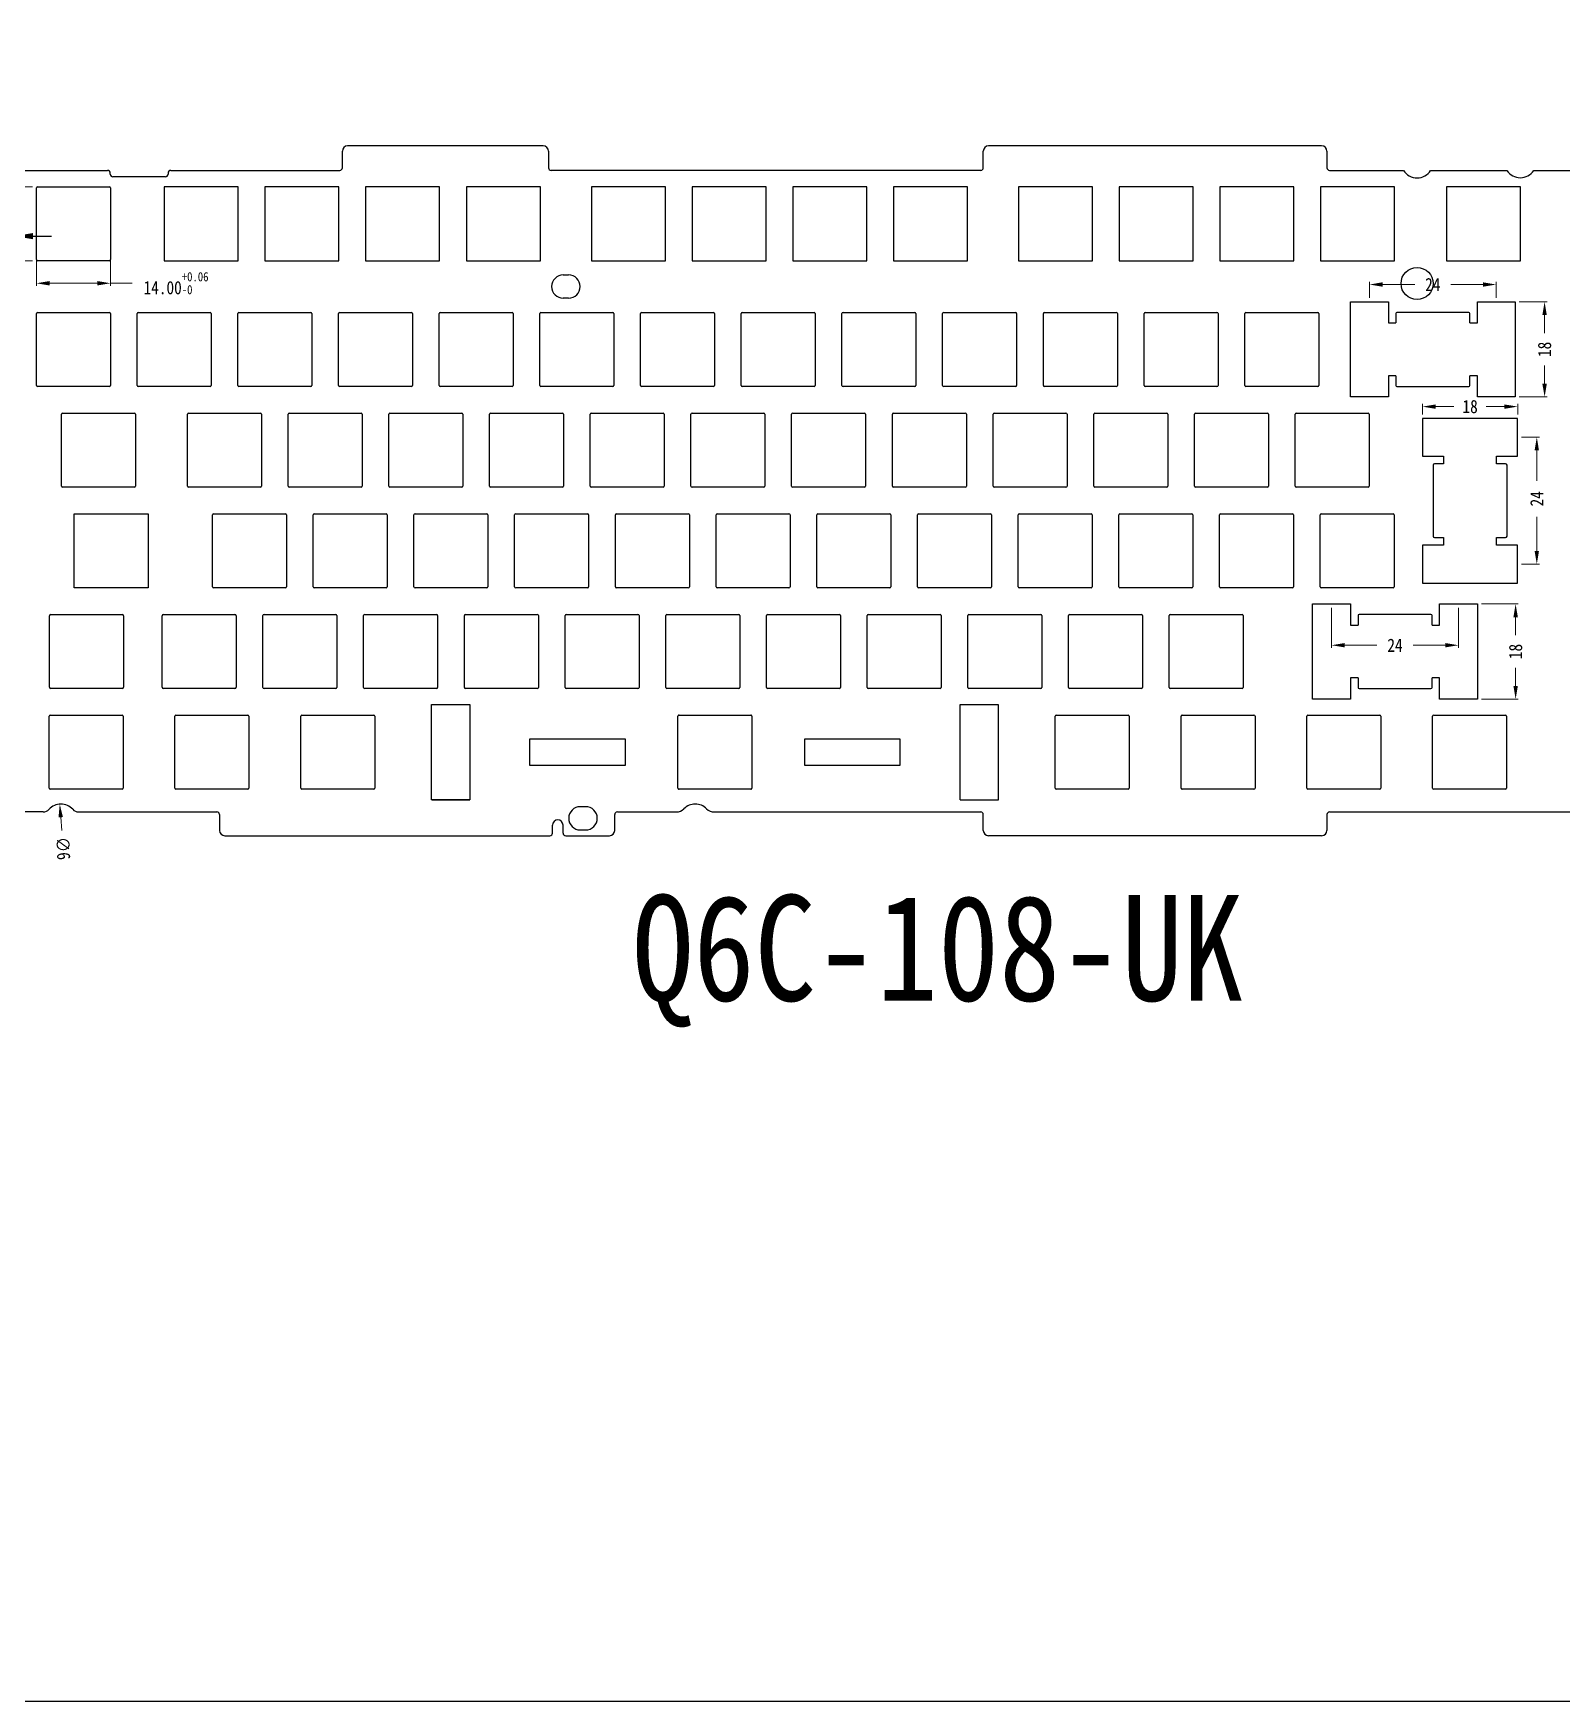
# Model space of a CAD drawing. Header units: millimetres. Extents: x 2158 to 4802, y -120 to 609.
# Drawn here: x 3697 to 3986.1, y -120.4 to 195.3 of the extents above; entities that cross this region are included whole.
import ezdxf

# ---------------------------------------------------------------- set-up
doc = ezdxf.new("R2010")
doc.units = ezdxf.units.MM
doc.header["$LTSCALE"] = 30.734
doc.header["$PDMODE"] = 3
doc.header["$PDSIZE"] = 8
doc.layers.get('0').update_dxf_attribs({"linetype": 'CONTINUOUS'})
doc.layers.get('Defpoints').update_dxf_attribs({"linetype": 'CONTINUOUS'})
doc.styles.get("Standard").update_dxf_attribs({"font": 'txt', "width": 0.85})
doc.dimstyles.get("Standard").update_dxf_attribs({"dimtxt": 3.5, "dimasz": 3.5, "dimexe": 0.18, "dimexo": 0.0625, "dimgap": 0.09, "dimtad": 1, "dimdsep": 46, "dimtxsty": 'STANDARD', "dimcen": 0.09, "dimadec": 0, "dimazin": 0, "dimtol": 1, "dimtp": 0.01, "dimtm": 0.01, "dimtfac": 1, "dimtofl": 0, "dimtmove": 0, "dimatfit": 3, "dimfxl": 1, "dimtolj": 1, "dimarcsym": 0})
doc.dimstyles.new('YanXiu', dxfattribs={"dimscale": 2.5, "dimtxt": 3, "dimasz": 2, "dimexe": 0.66, "dimexo": 0.66, "dimgap": 0.66, "dimtad": 0, "dimdsep": 46, "dimtxsty": 'STANDARD', "dimcen": 0, "dimclrd": 3, "dimclre": 6, "dimclrt": 3, "dimazin": 2, "dimtm": 1e-09, "dimtfac": 1, "dimtofl": 0, "dimtmove": 0, "dimatfit": 3, "dimfxl": 1, "dimlwd": 5, "dimlwe": 5, "dimarcsym": 0})

# ---------------------------------------------------------------- blocks, each defined once
blk = doc.blocks.new('*D412')
at = {"color": 3, "lineweight": 5}
for p, q in [((3949.73, 145.26), (3949.73, 148.28)), ((3952.23, 147.78), (3958.31, 147.78)), ((3971.23, 147.78), (3965.15, 147.78)), ((3973.73, 145.26), (3973.73, 148.28))]:
    blk.add_line(p, q, dxfattribs=at)
at = {"color": 3}
for points in [[(3952.23, 148.2), (3952.23, 147.37), (3949.73, 147.78)], [(3971.23, 148.2), (3971.23, 147.37), (3973.73, 147.78)]]:
    blk.add_solid(points, dxfattribs=at)
at = {"layer": 'Defpoints', "color": 0}
for p in [(3973.73, 147.78), (3949.73, 144.51), (3973.73, 144.51)]:
    blk.add_point(p, dxfattribs=at)
at = {"color": 3, "insert": (3961.73, 147.78), "char_height": 2.5, "attachment_point": 5}
blk.add_mtext('24', dxfattribs=at)
blk = doc.blocks.new('*D413')
at = {"color": 3, "lineweight": 5}
for p, q in [((3978.05, 144.51), (3983.38, 144.51)), ((3982.88, 142.01), (3982.88, 138.57)), ((3982.88, 129.01), (3982.88, 132.44)), ((3978.05, 126.51), (3983.38, 126.51))]:
    blk.add_line(p, q, dxfattribs=at)
at = {"color": 3}
for points in [[(3982.46, 142.01), (3983.3, 142.01), (3982.88, 144.51)], [(3982.46, 129.01), (3983.3, 129.01), (3982.88, 126.51)]]:
    blk.add_solid(points, dxfattribs=at)
at = {"layer": 'Defpoints', "color": 0}
for p in [(3977.3, 144.51), (3977.3, 126.51), (3982.88, 126.51)]:
    blk.add_point(p, dxfattribs=at)
at = {"color": 3, "insert": (3982.88, 135.51), "char_height": 2.5, "attachment_point": 5, "rotation": 90}
blk.add_mtext('18', dxfattribs=at)
blk = doc.blocks.new('*D414')
at = {"color": 3, "lineweight": 5}
for p, q in [((3942.58, 86.59), (3942.58, 79.03)), ((3966.58, 86.59), (3966.58, 79.03)), ((3945.08, 79.53), (3951.16, 79.53)), ((3964.08, 79.53), (3958, 79.53))]:
    blk.add_line(p, q, dxfattribs=at)
at = {"color": 3}
for points in [[(3945.08, 79.95), (3945.08, 79.12), (3942.58, 79.53)], [(3964.08, 79.95), (3964.08, 79.12), (3966.58, 79.53)]]:
    blk.add_solid(points, dxfattribs=at)
at = {"layer": 'Defpoints', "color": 0}
for p in [(3942.58, 87.34), (3966.58, 87.34), (3966.58, 79.53)]:
    blk.add_point(p, dxfattribs=at)
at = {"color": 3, "insert": (3954.58, 79.53), "char_height": 2.5, "attachment_point": 5}
blk.add_mtext('24', dxfattribs=at)
blk = doc.blocks.new('*D415')
at = {"color": 3, "lineweight": 5}
for p, q in [((3970.93, 87.34), (3977.9, 87.34)), ((3977.4, 84.84), (3977.4, 81.41)), ((3977.4, 71.84), (3977.4, 75.28)), ((3970.93, 69.34), (3977.9, 69.34))]:
    blk.add_line(p, q, dxfattribs=at)
at = {"color": 3}
for points in [[(3976.98, 84.84), (3977.82, 84.84), (3977.4, 87.34)], [(3976.98, 71.84), (3977.82, 71.84), (3977.4, 69.34)]]:
    blk.add_solid(points, dxfattribs=at)
at = {"layer": 'Defpoints', "color": 0}
for p in [(3970.18, 87.34), (3970.18, 69.34), (3977.4, 69.34)]:
    blk.add_point(p, dxfattribs=at)
at = {"color": 3, "insert": (3977.4, 78.34), "char_height": 2.5, "attachment_point": 5, "rotation": 90}
blk.add_mtext('18', dxfattribs=at)
blk = doc.blocks.new('*D354')
at = {"color": 3, "lineweight": 5}
for p, q in [((3697.56, 155.51), (3697.56, 147.52)), ((3711.56, 155.51), (3711.56, 147.52)), ((3700.06, 148.02), (3709.06, 148.02)), ((3711.56, 148.02), (3715.69, 148.02))]:
    blk.add_line(p, q, dxfattribs=at)
at = {"color": 3}
for points in [[(3700.06, 148.44), (3700.06, 147.6), (3697.56, 148.02)], [(3709.06, 148.44), (3709.06, 147.6), (3711.56, 148.02)]]:
    blk.add_solid(points, dxfattribs=at)
at = {"layer": 'Defpoints', "color": 0}
for p in [(3697.56, 156.26), (3711.56, 156.26), (3711.56, 148.02)]:
    blk.add_point(p, dxfattribs=at)
at = {"color": 3, "insert": (3723.97, 148.02), "char_height": 2.5, "attachment_point": 5}
blk.add_mtext('14.00{\\H0.7x;\\S+0.06^ -0;}', dxfattribs=at)
blk = doc.blocks.new('*D355')
at = {"color": 3, "lineweight": 5}
for p, q in [((3696.81, 166.29), (3677.59, 166.29)), ((3678.09, 163.79), (3678.09, 154.79)), ((3696.81, 152.29), (3677.59, 152.29)), ((3678.09, 152.29), (3678.09, 149.79))]:
    blk.add_line(p, q, dxfattribs=at)
at = {"color": 3}
for points in [[(3677.67, 163.79), (3678.5, 163.79), (3678.09, 166.29)], [(3677.67, 154.79), (3678.5, 154.79), (3678.09, 152.29)]]:
    blk.add_solid(points, dxfattribs=at)
at = {"layer": 'Defpoints', "color": 0}
for p in [(3697.56, 166.29), (3678.09, 152.29), (3697.56, 152.29)]:
    blk.add_point(p, dxfattribs=at)
at = {"color": 3, "insert": (3678.09, 141.52), "char_height": 2.5, "attachment_point": 5, "rotation": 90}
blk.add_mtext('14.00{\\H0.7x;\\S+0.06^ -0;}', dxfattribs=at)
blk = doc.blocks.new('*D418')
at = {"color": 3, "lineweight": 5}
blk.add_line((3702.34, 44.49), (3702.16, 46.98), dxfattribs=at)
at = {"color": 3}
blk.add_solid([(3702.57, 47.01), (3701.74, 46.95), (3701.97, 49.48)], dxfattribs=at)
at = {"layer": 'Defpoints', "color": 0}
for p in [(3701.97, 49.48), (3702.42, 43.49)]:
    blk.add_point(p, dxfattribs=at)
at = {"color": 3, "insert": (3702.6, 41.08), "char_height": 2.5, "attachment_point": 5, "rotation": 274.271}
blk.add_mtext('∅6', dxfattribs=at)
blk = doc.blocks.new('*D423')
at = {"color": 0, "lineweight": -2}
for p, q in [((3690.43, 144.5), (3690.43, 166.99)), ((3693.43, 146), (3693.43, 166.99)), ((3686.93, 156.94), (3683.43, 156.94)), ((3696.93, 156.94), (3700.43, 156.94))]:
    blk.add_line(p, q, dxfattribs=at)
at = {"color": 0}
for points in [[(3686.93, 157.52), (3686.93, 156.35), (3690.43, 156.94)], [(3696.93, 157.52), (3696.93, 156.35), (3693.43, 156.94)]]:
    blk.add_solid(points, dxfattribs=at)
at = {"layer": 'Defpoints', "color": 0}
for p in [(3690.43, 156.94), (3693.43, 142.51), (3690.43, 141.01)]:
    blk.add_point(p, dxfattribs=at)
at = {"color": 0, "insert": (3668.96, 156.94), "char_height": 3.5, "attachment_point": 5}
blk.add_mtext('\\A1;3.0000±0.0100', dxfattribs=at)
blk = doc.blocks.new('*D424')
at = {"color": 3, "lineweight": 5}
for p, q in [((3978.54, 118.88), (3981.91, 118.88)), ((3981.41, 116.38), (3981.41, 110.66)), ((3981.41, 97.38), (3981.41, 103.82)), ((3978.54, 94.88), (3981.91, 94.88))]:
    blk.add_line(p, q, dxfattribs=at)
at = {"color": 3}
for points in [[(3980.99, 116.38), (3981.82, 116.38), (3981.41, 118.88)], [(3980.99, 97.38), (3981.82, 97.38), (3981.41, 94.88)]]:
    blk.add_solid(points, dxfattribs=at)
at = {"layer": 'Defpoints', "color": 0}
for p in [(3977.79, 118.88), (3977.79, 94.88), (3981.41, 94.88)]:
    blk.add_point(p, dxfattribs=at)
at = {"color": 3, "insert": (3981.41, 107.24), "char_height": 2.5, "attachment_point": 5, "rotation": 90}
blk.add_mtext('24', dxfattribs=at)
blk = doc.blocks.new('*D425')
at = {"color": 3, "lineweight": 5}
for p, q in [((3959.79, 123.2), (3959.79, 125.18)), ((3962.29, 124.68), (3965.72, 124.68)), ((3975.29, 124.68), (3971.85, 124.68)), ((3977.79, 123.2), (3977.79, 125.18))]:
    blk.add_line(p, q, dxfattribs=at)
at = {"color": 3}
for points in [[(3962.29, 125.09), (3962.29, 124.26), (3959.79, 124.68)], [(3975.29, 125.09), (3975.29, 124.26), (3977.79, 124.68)]]:
    blk.add_solid(points, dxfattribs=at)
at = {"layer": 'Defpoints', "color": 0}
for p in [(3977.79, 124.68), (3959.79, 122.45), (3977.79, 122.45)]:
    blk.add_point(p, dxfattribs=at)
at = {"color": 3, "insert": (3968.79, 124.68), "char_height": 2.5, "attachment_point": 5}
blk.add_mtext('18', dxfattribs=at)

msp = doc.modelspace()

# ---------------------------------------------------------------- linework, layer by layer
at = {"color": 7, "linetype": 'Continuous'}
for p, q in [((3793.43298, 174.02841), (3756.43298, 174.02841)), ((3940.69581, 174.02841), (3877.69581, 174.02841)), ((3755.43298, 169.87169), (3755.43298, 173.02841)), ((3794.43298, 173.02841), (3794.43298, 169.87169)), ((3876.69581, 169.87169), (3876.69581, 173.02841)), ((3941.69581, 173.02841), (3941.69581, 169.87169)), ((3694.92713, 169.37169), (3711.02829, 169.37169)), ((3711.52829, 168.65447), (3711.52829, 168.87169)), ((3721.96829, 168.15447), (3712.02829, 168.15447)), ((3722.46829, 168.87169), (3722.46829, 168.65447)), ((3722.96829, 169.37169), (3754.93298, 169.37169)), ((3876.19581, 169.37169), (3794.93298, 169.37169)), ((3942.19581, 169.37169), (3956.18919, 169.37169)), ((3961.3142, 169.37169), (3975.76646, 169.37169)), ((3980.81693, 169.37169), (4014.20031, 169.37169)), ((3697.55798, 152.49132), (3697.55798, 166.09132)), ((3697.75798, 166.29132), (3711.35798, 166.29132)), ((3711.55798, 166.09132), (3711.55798, 152.49132)), ((3721.74498, 166.29132), (3721.74498, 152.29132)), ((3735.74498, 166.29132), (3721.74498, 166.29132)), ((3735.74498, 152.29132), (3735.74498, 166.29132)), ((3740.79498, 166.29132), (3740.79498, 152.29132)), ((3754.79498, 166.29132), (3740.79498, 166.29132)), ((3754.79498, 152.29132), (3754.79498, 166.29132)), ((3759.84498, 166.29132), (3759.84498, 152.29132)), ((3773.84498, 166.29132), (3759.84498, 166.29132)), ((3773.84498, 152.29132), (3773.84498, 166.29132)), ((3778.89498, 166.29132), (3778.89498, 152.29132)), ((3792.89498, 166.29132), (3778.89498, 166.29132)), ((3792.89498, 152.29132), (3792.89498, 166.29132)), ((3802.55498, 166.29132), (3802.55498, 152.29132)), ((3816.55498, 166.29132), (3802.55498, 166.29132)), ((3816.55498, 152.29132), (3816.55498, 166.29132)), ((3821.60498, 166.29132), (3821.60498, 152.29132)), ((3835.60498, 166.29132), (3821.60498, 166.29132)), ((3835.60498, 152.29132), (3835.60498, 166.29132)), ((3840.65498, 166.29132), (3840.65498, 152.29132)), ((3854.65498, 166.29132), (3840.65498, 166.29132)), ((3854.65498, 152.29132), (3854.65498, 166.29132)), ((3859.70498, 166.29132), (3859.70498, 152.29132)), ((3873.70498, 166.29132), (3859.70498, 166.29132)), ((3873.70498, 152.29132), (3873.70498, 166.29132)), ((3883.36498, 166.29132), (3883.36498, 152.29132)), ((3897.36498, 166.29132), (3883.36498, 166.29132)), ((3897.36498, 152.29132), (3897.36498, 166.29132)), ((3902.41498, 166.29132), (3902.41498, 152.29132)), ((3916.41498, 166.29132), (3902.41498, 166.29132)), ((3916.41498, 152.29132), (3916.41498, 166.29132)), ((3921.46498, 166.29132), (3921.46498, 152.29132)), ((3935.46498, 166.29132), (3921.46498, 166.29132)), ((3935.46498, 152.29132), (3935.46498, 166.29132)), ((3940.51498, 166.29132), (3940.51498, 152.29132)), ((3954.51498, 166.29132), (3940.51498, 166.29132)), ((3954.51498, 152.29132), (3954.51498, 166.29132)), ((3964.30298, 166.29132), (3964.30298, 152.29132)), ((3978.30298, 166.29132), (3964.30298, 166.29132)), ((3978.30298, 152.29132), (3978.30298, 166.29132)), ((3711.35798, 152.29132), (3697.75798, 152.29132)), ((3721.74498, 152.29132), (3735.74498, 152.29132)), ((3740.79498, 152.29132), (3754.79498, 152.29132)), ((3759.84498, 152.29132), (3773.84498, 152.29132)), ((3778.89498, 152.29132), (3792.89498, 152.29132)), ((3802.55498, 152.29132), (3816.55498, 152.29132)), ((3821.60498, 152.29132), (3835.60498, 152.29132)), ((3840.65498, 152.29132), (3854.65498, 152.29132)), ((3859.70498, 152.29132), (3873.70498, 152.29132)), ((3883.36498, 152.29132), (3897.36498, 152.29132)), ((3902.41498, 152.29132), (3916.41498, 152.29132)), ((3921.46498, 152.29132), (3935.46498, 152.29132)), ((3940.51498, 152.29132), (3954.51498, 152.29132)), ((3964.30298, 152.29132), (3978.30298, 152.29132)), ((3797.22498, 149.59132), (3798.22498, 149.59132)), ((3697.55298, 128.69296), (3697.55298, 142.29296)), ((3697.75298, 142.49296), (3711.35298, 142.49296)), ((3711.55298, 142.29296), (3711.55298, 128.69296)), ((3716.60298, 128.69296), (3716.60298, 142.29296)), ((3716.80298, 142.49296), (3730.40298, 142.49296)), ((3730.60298, 142.29296), (3730.60298, 128.69296)), ((3735.65298, 128.69296), (3735.65298, 142.29296)), ((3735.85298, 142.49296), (3749.45298, 142.49296)), ((3749.65298, 142.29296), (3749.65298, 128.69296)), ((3754.70298, 128.69296), (3754.70298, 142.29296)), ((3754.90298, 142.49296), (3768.50298, 142.49296)), ((3768.70298, 142.29296), (3768.70298, 128.69296)), ((3773.75298, 128.69296), (3773.75298, 142.29296)), ((3773.95298, 142.49296), (3787.55298, 142.49296)), ((3787.75298, 142.29296), (3787.75298, 128.69296)), ((3792.80298, 128.69296), (3792.80298, 142.29296)), ((3793.00298, 142.49296), (3806.60298, 142.49296)), ((3798.22498, 145.19132), (3797.22498, 145.19132)), ((3806.80298, 142.29296), (3806.80298, 128.69296)), ((3811.85298, 128.69296), (3811.85298, 142.29296)), ((3812.05298, 142.49296), (3825.65298, 142.49296)), ((3825.85298, 142.29296), (3825.85298, 128.69296)), ((3830.90298, 128.69296), (3830.90298, 142.29296)), ((3831.10298, 142.49296), (3844.70298, 142.49296)), ((3844.90298, 142.29296), (3844.90298, 128.69296)), ((3849.95298, 128.69296), (3849.95298, 142.29296)), ((3850.15298, 142.49296), (3863.75298, 142.49296)), ((3863.95298, 142.29296), (3863.95298, 128.69296)), ((3869.00298, 128.69296), (3869.00298, 142.29296)), ((3869.20298, 142.49296), (3882.80298, 142.49296)), ((3883.00298, 142.29296), (3883.00298, 128.69296)), ((3888.05298, 128.69296), (3888.05298, 142.29296)), ((3888.25298, 142.49296), (3901.85298, 142.49296)), ((3902.05298, 142.29296), (3902.05298, 128.69296)), ((3907.10298, 128.69296), (3907.10298, 142.29296)), ((3907.30298, 142.49296), (3920.90298, 142.49296)), ((3921.10298, 142.29296), (3921.10298, 128.69296)), ((3926.15298, 128.69296), (3926.15298, 142.29296)), ((3926.35298, 142.49296), (3939.95298, 142.49296)), ((3940.15298, 142.29296), (3940.15298, 128.69296)), ((3946.13298, 126.50796), (3946.13298, 144.50796)), ((3946.13298, 144.50796), (3953.33298, 144.50796)), ((3953.33298, 144.50796), (3953.33298, 140.50796)), ((3954.74798, 142.29296), (3954.74798, 140.50796)), ((3968.51798, 142.49296), (3954.94798, 142.49296)), ((3968.71798, 140.50796), (3968.71798, 142.29296)), ((3970.16134, 144.50796), (3977.30462, 144.50796)), ((3970.16134, 140.50796), (3970.16134, 144.50796)), ((3977.30462, 144.50796), (3977.30462, 126.50796)), ((3953.33298, 140.50796), (3954.74798, 140.50796)), ((3968.71798, 140.50796), (3970.16134, 140.50796)), ((3954.74798, 130.50796), (3953.33298, 130.50796)), ((3953.33298, 130.50796), (3953.33298, 126.50796)), ((3954.74798, 130.50796), (3954.74798, 128.69296)), ((3970.16134, 130.50796), (3968.71798, 130.50796)), ((3968.71798, 128.69296), (3968.71798, 130.50796)), ((3970.16134, 126.50796), (3970.16134, 130.50796)), ((3711.35298, 128.49296), (3697.75298, 128.49296)), ((3730.40298, 128.49296), (3716.80298, 128.49296)), ((3749.45298, 128.49296), (3735.85298, 128.49296)), ((3768.50298, 128.49296), (3754.90298, 128.49296)), ((3787.55298, 128.49296), (3773.95298, 128.49296)), ((3806.60298, 128.49296), (3793.00298, 128.49296)), ((3825.65298, 128.49296), (3812.05298, 128.49296)), ((3844.70298, 128.49296), (3831.10298, 128.49296)), ((3863.75298, 128.49296), (3850.15298, 128.49296)), ((3882.80298, 128.49296), (3869.20298, 128.49296)), ((3901.85298, 128.49296), (3888.25298, 128.49296)), ((3920.90298, 128.49296), (3907.30298, 128.49296)), ((3939.95298, 128.49296), (3926.35298, 128.49296)), ((3953.33298, 126.50796), (3946.13298, 126.50796)), ((3954.94798, 128.49296), (3968.51798, 128.49296)), ((3977.30462, 126.50796), (3970.16134, 126.50796)), ((3702.30298, 109.64296), (3702.30298, 123.24296)), ((3702.50298, 123.44296), (3716.10298, 123.44296)), ((3716.30298, 123.24296), (3716.30298, 109.64296)), ((3726.13298, 109.64296), (3726.13298, 123.24296)), ((3726.33298, 123.44296), (3739.93298, 123.44296)), ((3740.13298, 123.24296), (3740.13298, 109.64296)), ((3745.18298, 109.64296), (3745.18298, 123.24296)), ((3745.38298, 123.44296), (3758.98298, 123.44296)), ((3759.18298, 123.24296), (3759.18298, 109.64296)), ((3764.23298, 109.64296), (3764.23298, 123.24296)), ((3764.43298, 123.44296), (3778.03298, 123.44296)), ((3778.23298, 123.24296), (3778.23298, 109.64296)), ((3783.28298, 109.64296), (3783.28298, 123.24296)), ((3783.48298, 123.44296), (3797.08298, 123.44296)), ((3797.28298, 123.24296), (3797.28298, 109.64296)), ((3802.33298, 109.64296), (3802.33298, 123.24296)), ((3802.53298, 123.44296), (3816.13298, 123.44296)), ((3816.33298, 123.24296), (3816.33298, 109.64296)), ((3821.38298, 109.64296), (3821.38298, 123.24296)), ((3821.58298, 123.44296), (3835.18298, 123.44296)), ((3835.38298, 123.24296), (3835.38298, 109.64296)), ((3840.43298, 109.64296), (3840.43298, 123.24296)), ((3840.63298, 123.44296), (3854.23298, 123.44296)), ((3854.43298, 123.24296), (3854.43298, 109.64296)), ((3859.48298, 109.64296), (3859.48298, 123.24296)), ((3859.68298, 123.44296), (3873.28298, 123.44296)), ((3873.48298, 123.24296), (3873.48298, 109.64296)), ((3878.53298, 109.64296), (3878.53298, 123.24296)), ((3878.73298, 123.44296), (3892.33298, 123.44296)), ((3892.53298, 123.24296), (3892.53298, 109.64296)), ((3897.58298, 109.64296), (3897.58298, 123.24296)), ((3897.78298, 123.44296), (3911.38298, 123.44296)), ((3911.58298, 123.24296), (3911.58298, 109.64296)), ((3916.63298, 109.64296), (3916.63298, 123.24296)), ((3916.83298, 123.44296), (3930.43298, 123.44296)), ((3930.63298, 123.24296), (3930.63298, 109.64296)), ((3935.68298, 109.64296), (3935.68298, 123.24296)), ((3935.88298, 123.44296), (3949.48298, 123.44296)), ((3949.68298, 123.24296), (3949.68298, 109.64296)), ((3716.10298, 109.44296), (3702.50298, 109.44296)), ((3739.93298, 109.44296), (3726.33298, 109.44296)), ((3758.98298, 109.44296), (3745.38298, 109.44296)), ((3778.03298, 109.44296), (3764.43298, 109.44296)), ((3797.08298, 109.44296), (3783.48298, 109.44296)), ((3816.13298, 109.44296), (3802.53298, 109.44296)), ((3835.18298, 109.44296), (3821.58298, 109.44296)), ((3854.23298, 109.44296), (3840.63298, 109.44296)), ((3873.28298, 109.44296), (3859.68298, 109.44296)), ((3892.33298, 109.44296), (3878.73298, 109.44296)), ((3911.38298, 109.44296), (3897.78298, 109.44296)), ((3930.43298, 109.44296), (3916.83298, 109.44296)), ((3949.48298, 109.44296), (3935.88298, 109.44296)), ((3704.69298, 90.39296), (3704.69298, 104.39296)), ((3704.69298, 104.39296), (3718.69298, 104.39296)), ((3718.69298, 104.39296), (3718.69298, 90.39296)), ((3730.88298, 90.59296), (3730.88298, 104.19296)), ((3731.08298, 104.39296), (3744.68298, 104.39296)), ((3744.88298, 104.19296), (3744.88298, 90.59296)), ((3749.93298, 90.59296), (3749.93298, 104.19296)), ((3750.13298, 104.39296), (3763.73298, 104.39296)), ((3763.93298, 104.19296), (3763.93298, 90.59296)), ((3768.98298, 90.59296), (3768.98298, 104.19296)), ((3769.18298, 104.39296), (3782.78298, 104.39296)), ((3782.98298, 104.19296), (3782.98298, 90.59296)), ((3788.03298, 90.59296), (3788.03298, 104.19296)), ((3788.23298, 104.39296), (3801.83298, 104.39296)), ((3802.03298, 104.19296), (3802.03298, 90.59296)), ((3807.08298, 90.59296), (3807.08298, 104.19296)), ((3807.28298, 104.39296), (3820.88298, 104.39296)), ((3821.08298, 104.19296), (3821.08298, 90.59296)), ((3826.13298, 90.59296), (3826.13298, 104.19296)), ((3826.33298, 104.39296), (3839.93298, 104.39296)), ((3840.13298, 104.19296), (3840.13298, 90.59296)), ((3845.18298, 90.59296), (3845.18298, 104.19296)), ((3845.38298, 104.39296), (3858.98298, 104.39296)), ((3859.18298, 104.19296), (3859.18298, 90.59296)), ((3864.23298, 90.59296), (3864.23298, 104.19296)), ((3864.43298, 104.39296), (3878.03298, 104.39296)), ((3878.23298, 104.19296), (3878.23298, 90.59296)), ((3883.28298, 90.59296), (3883.28298, 104.19296)), ((3883.48298, 104.39296), (3897.08298, 104.39296)), ((3897.28298, 104.19296), (3897.28298, 90.59296)), ((3902.33298, 90.59296), (3902.33298, 104.19296)), ((3902.53298, 104.39296), (3916.13298, 104.39296)), ((3916.33298, 104.19296), (3916.33298, 90.59296)), ((3921.38298, 90.59296), (3921.38298, 104.19296)), ((3921.58298, 104.39296), (3935.18298, 104.39296)), ((3935.38298, 104.19296), (3935.38298, 90.59296)), ((3718.69298, 90.39296), (3704.69298, 90.39296)), ((3744.68298, 90.39296), (3731.08298, 90.39296)), ((3763.73298, 90.39296), (3750.13298, 90.39296)), ((3782.78298, 90.39296), (3769.18298, 90.39296)), ((3801.83298, 90.39296), (3788.23298, 90.39296)), ((3820.88298, 90.39296), (3807.28298, 90.39296)), ((3839.93298, 90.39296), (3826.33298, 90.39296)), ((3858.98298, 90.39296), (3845.38298, 90.39296)), ((3878.03298, 90.39296), (3864.43298, 90.39296)), ((3897.08298, 90.39296), (3883.48298, 90.39296)), ((3916.13298, 90.39296), (3902.53298, 90.39296)), ((3935.18298, 90.39296), (3921.58298, 90.39296)), ((3740.61298, 85.34296), (3754.21298, 85.34296)), ((3759.66298, 85.34296), (3773.26298, 85.34296)), ((3778.71298, 85.34296), (3792.31298, 85.34296)), ((3797.76298, 85.34296), (3811.36298, 85.34296)), ((3816.81298, 85.34296), (3830.41298, 85.34296)), ((3835.86298, 85.34296), (3849.46298, 85.34296)), ((3854.91298, 85.34296), (3868.51298, 85.34296)), ((3873.96298, 85.34296), (3887.56298, 85.34296)), ((3893.01298, 85.34296), (3906.61298, 85.34296)), ((3912.06298, 85.34296), (3925.66298, 85.34296)), ((3938.98298, 87.34296), (3946.18298, 87.34296)), ((3938.98298, 69.34296), (3938.98298, 87.34296)), ((3946.18298, 87.34296), (3946.18298, 83.34296)), ((3961.38298, 85.34296), (3947.78298, 85.34296)), ((3962.98298, 87.34296), (3970.18298, 87.34296)), ((3962.98298, 83.34296), (3962.98298, 87.34296)), ((3970.18298, 87.34296), (3970.18298, 69.34296)), ((3740.41298, 71.54296), (3740.41298, 85.14296)), ((3754.41298, 85.14296), (3754.41298, 71.54296)), ((3759.46298, 71.54296), (3759.46298, 85.14296)), ((3773.46298, 85.14296), (3773.46298, 71.54296)), ((3778.51298, 71.54296), (3778.51298, 85.14296)), ((3792.51298, 85.14296), (3792.51298, 71.54296)), ((3797.56298, 71.54296), (3797.56298, 85.14296)), ((3811.56298, 85.14296), (3811.56298, 71.54296)), ((3816.61298, 71.54296), (3816.61298, 85.14296)), ((3830.61298, 85.14296), (3830.61298, 71.54296)), ((3835.66298, 71.54296), (3835.66298, 85.14296)), ((3849.66298, 85.14296), (3849.66298, 71.54296)), ((3854.71298, 71.54296), (3854.71298, 85.14296)), ((3868.71298, 85.14296), (3868.71298, 71.54296)), ((3873.76298, 71.54296), (3873.76298, 85.14296)), ((3887.76298, 85.14296), (3887.76298, 71.54296)), ((3892.81298, 71.54296), (3892.81298, 85.14296)), ((3906.81298, 85.14296), (3906.81298, 71.54296)), ((3911.86298, 71.54296), (3911.86298, 85.14296)), ((3925.86298, 85.14296), (3925.86298, 71.54296)), ((3946.18298, 83.34296), (3947.58298, 83.34296)), ((3947.58298, 85.14296), (3947.58298, 83.34296)), ((3961.58298, 83.34296), (3961.58298, 85.14296)), ((3961.58298, 83.34296), (3962.98298, 83.34296)), ((3947.58298, 73.34296), (3946.18298, 73.34296)), ((3946.18298, 73.34296), (3946.18298, 69.34296)), ((3947.58298, 73.34296), (3947.58298, 71.54296)), ((3962.98298, 73.34296), (3961.58298, 73.34296)), ((3961.58298, 71.54296), (3961.58298, 73.34296)), ((3962.98298, 69.34296), (3962.98298, 73.34296)), ((3754.21298, 71.34296), (3740.61298, 71.34296)), ((3773.26298, 71.34296), (3759.66298, 71.34296)), ((3792.31298, 71.34296), (3778.71298, 71.34296)), ((3811.36298, 71.34296), (3797.76298, 71.34296)), ((3830.41298, 71.34296), (3816.81298, 71.34296)), ((3849.46298, 71.34296), (3835.86298, 71.34296)), ((3868.51298, 71.34296), (3854.91298, 71.34296)), ((3887.56298, 71.34296), (3873.96298, 71.34296)), ((3906.61298, 71.34296), (3893.01298, 71.34296)), ((3925.66298, 71.34296), (3912.06298, 71.34296)), ((3947.78298, 71.34296), (3961.38298, 71.34296)), ((3700.16298, 66.29296), (3713.76298, 66.29296)), ((3723.96298, 66.29296), (3737.56298, 66.29296)), ((3747.76298, 66.29296), (3761.36298, 66.29296)), ((3772.33048, 50.29296), (3772.33048, 68.29296)), ((3772.33048, 68.29296), (3779.53048, 68.29296)), ((3779.53048, 68.29296), (3779.53048, 50.29296)), ((3819.13048, 66.29296), (3832.73048, 66.29296)), ((3872.33048, 68.29296), (3879.53048, 68.29296)), ((3872.33048, 50.29296), (3872.33048, 68.29296)), ((3879.53048, 68.29296), (3879.53048, 50.29296)), ((3890.49798, 66.29296), (3904.09798, 66.29296)), ((3914.29798, 66.29296), (3927.89798, 66.29296)), ((3938.09798, 66.29296), (3951.69798, 66.29296)), ((3946.18298, 69.34296), (3938.98298, 69.34296)), ((3961.89798, 66.29296), (3975.49798, 66.29296)), ((3970.18298, 69.34296), (3962.98298, 69.34296)), ((3699.96298, 52.49296), (3699.96298, 66.09296)), ((3713.96298, 66.09296), (3713.96298, 52.49296)), ((3723.76298, 52.49296), (3723.76298, 66.09296)), ((3737.76298, 66.09296), (3737.76298, 52.49296)), ((3747.56298, 52.49296), (3747.56298, 66.09296)), ((3761.56298, 66.09296), (3761.56298, 52.49296)), ((3818.93048, 52.49296), (3818.93048, 66.09296)), ((3832.93048, 66.09296), (3832.93048, 52.49296)), ((3890.29798, 52.49296), (3890.29798, 66.09296)), ((3904.29798, 66.09296), (3904.29798, 52.49296)), ((3914.09798, 52.49296), (3914.09798, 66.09296)), ((3928.09798, 66.09296), (3928.09798, 52.49296)), ((3937.89798, 52.49296), (3937.89798, 66.09296)), ((3951.89798, 66.09296), (3951.89798, 52.49296)), ((3961.69798, 52.49296), (3961.69798, 66.09296)), ((3975.69798, 66.09296), (3975.69798, 52.49296)), ((3790.93048, 56.79296), (3790.93048, 61.79296)), ((3790.93048, 61.79296), (3808.93048, 61.79296)), ((3808.93048, 61.79296), (3808.93048, 56.79296)), ((3842.93048, 61.79296), (3860.93048, 61.79296)), ((3842.93048, 56.79296), (3842.93048, 61.79296)), ((3860.93048, 61.79296), (3860.93048, 56.79296)), ((3808.93048, 56.79296), (3790.93048, 56.79296)), ((3860.93048, 56.79296), (3842.93048, 56.79296)), ((3713.76298, 52.29296), (3700.16298, 52.29296)), ((3737.56298, 52.29296), (3723.96298, 52.29296)), ((3761.36298, 52.29296), (3747.76298, 52.29296)), ((3832.73048, 52.29296), (3819.13048, 52.29296)), ((3904.09798, 52.29296), (3890.49798, 52.29296)), ((3927.89798, 52.29296), (3914.29798, 52.29296)), ((3951.69798, 52.29296), (3938.09798, 52.29296)), ((3975.49798, 52.29296), (3961.89798, 52.29296)), ((3698.83901, 47.98461), (3694.92713, 47.98461)), ((3705.54695, 47.98461), (3731.69301, 47.98461)), ((3732.19298, 47.48461), (3732.19298, 44.48461)), ((3779.53048, 50.29296), (3772.33048, 50.29296)), ((3772.33798, 50.29296), (3779.53798, 50.29296)), ((3801.45798, 48.98461), (3800.45798, 48.98461)), ((3806.95798, 44.48461), (3806.95798, 47.48461)), ((3807.45798, 47.98461), (3818.62241, 47.98461)), ((3825.76355, 47.98461), (3876.19581, 47.98461)), ((3872.33798, 50.29296), (3879.53798, 50.29296)), ((3876.69581, 44.48461), (3876.69581, 47.48461)), ((3941.69581, 47.48461), (3941.69581, 44.48461)), ((3942.19581, 47.98461), (3992.84468, 47.98461)), ((3795.19298, 43.98461), (3795.19298, 45.48461)), ((3796.19298, 46.48461), (3796.19298, 46.48461)), ((3797.19298, 43.98461), (3797.19298, 45.48461)), ((3800.45798, 44.58461), (3801.45798, 44.58461)), ((3733.19298, 43.48461), (3794.69301, 43.48461)), ((3797.69295, 43.48461), (3805.95798, 43.48461)), ((3940.69581, 43.48461), (3877.69581, 43.48461))]:
    msp.add_line(p, q, dxfattribs=at)
at = {"color": 6}
for p, q in [((3959.78646, 122.4496), (3959.78646, 115.30633)), ((3977.78646, 122.4496), (3959.78646, 122.4496)), ((3977.78646, 115.30633), (3977.78646, 122.4496)), ((3959.78646, 115.30633), (3963.78646, 115.30633)), ((3963.78646, 113.86296), (3962.05146, 113.86296)), ((3963.78646, 115.30633), (3963.78646, 113.86296)), ((3973.78646, 113.86296), (3973.78646, 115.30633)), ((3973.78646, 115.30633), (3977.78646, 115.30633)), ((3975.49146, 113.86296), (3973.78646, 113.86296)), ((3961.77146, 113.58296), (3961.77146, 100.17296)), ((3975.77146, 100.17296), (3975.77146, 113.58296)), ((3940.43298, 90.59296), (3940.43298, 104.19296)), ((3940.63298, 104.39296), (3954.23298, 104.39296)), ((3954.43298, 104.19296), (3954.43298, 90.59296)), ((3959.78646, 98.47796), (3959.78646, 91.27796)), ((3963.78646, 98.47796), (3959.78646, 98.47796)), ((3962.05146, 99.89296), (3963.78646, 99.89296)), ((3963.78646, 99.89296), (3963.78646, 98.47796)), ((3973.78646, 98.47796), (3973.78646, 99.89296)), ((3973.78646, 99.89296), (3975.49146, 99.89296)), ((3977.78646, 98.47796), (3973.78646, 98.47796)), ((3977.78646, 91.27796), (3977.78646, 98.47796)), ((3954.23298, 90.39296), (3940.63298, 90.39296)), ((3959.78646, 91.27796), (3977.78646, 91.27796)), ((3700.28798, 85.34296), (3713.78798, 85.34296)), ((3721.61298, 85.34296), (3735.11298, 85.34296)), ((3700.03798, 71.59296), (3700.03798, 85.09296)), ((3714.03798, 85.09296), (3714.03798, 71.59296)), ((3721.36298, 71.59296), (3721.36298, 85.09296)), ((3735.36298, 85.09296), (3735.36298, 71.59296)), ((3713.78798, 71.34296), (3700.28798, 71.34296)), ((3735.11298, 71.34296), (3721.61298, 71.34296))]:
    msp.add_line(p, q, dxfattribs=at)
msp.add_lwpolyline([(3480.31401, 609.0399), (4802.17855, 609.0399), (4802.17855, -120.35237), (3480.31401, -120.35237)], close=True)
at = {"color": 7, "linetype": 'Continuous'}
msp.add_circle((3958.75169, 147.96301), 3.03144, dxfattribs=at)
for centre, radius, start, end in [((3756.43298, 173.02841), 1, 90, 180), ((3793.43298, 173.02841), 1, 0, 90), ((3877.69581, 173.02841), 1, 90, 180), ((3940.69581, 173.02841), 1, 0, 90), ((3711.02829, 168.87169), 0.5, 0, 90), ((3712.02829, 168.65447), 0.5, 180, 270), ((3721.96829, 168.65447), 0.5, 270, 0), ((3722.96829, 168.87169), 0.5, 90, 180), ((3754.93298, 169.87169), 0.5, 270, 0), ((3794.93298, 169.87169), 0.5, 180, 270), ((3876.19581, 169.87169), 0.5, 270, 0), ((3942.19581, 169.87169), 0.5, 180, 270), ((3942.19581, 169.87169), 0.5, 180, 270), ((3958.75169, 170.99132), 3.03144, 212.2948564, 327.7051436), ((3978.29169, 170.99132), 3, 212.6751556, 327.3248444), ((3697.75798, 166.09132), 0.2, 90, 180), ((3711.35798, 166.09132), 0.2, 0, 90), ((3697.75798, 152.49132), 0.2, 180, 270), ((3711.35798, 152.49132), 0.2, 270, 0), ((3797.22498, 147.39132), 2.2, 90, 270), ((3798.22498, 147.39132), 2.2, 270, 90), ((3697.75298, 142.29296), 0.2, 90, 180), ((3711.35298, 142.29296), 0.2, 0, 90), ((3716.80298, 142.29296), 0.2, 90, 180), ((3730.40298, 142.29296), 0.2, 0, 90), ((3735.85298, 142.29296), 0.2, 90, 180), ((3749.45298, 142.29296), 0.2, 0, 90), ((3754.90298, 142.29296), 0.2, 90, 180), ((3768.50298, 142.29296), 0.2, 0, 90), ((3773.95298, 142.29296), 0.2, 90, 180), ((3787.55298, 142.29296), 0.2, 0, 90), ((3793.00298, 142.29296), 0.2, 90, 180), ((3806.60298, 142.29296), 0.2, 0, 90), ((3812.05298, 142.29296), 0.2, 90, 180), ((3825.65298, 142.29296), 0.2, 0, 90), ((3831.10298, 142.29296), 0.2, 90, 180), ((3844.70298, 142.29296), 0.2, 0, 90), ((3850.15298, 142.29296), 0.2, 90, 180), ((3863.75298, 142.29296), 0.2, 0, 90), ((3869.20298, 142.29296), 0.2, 90, 180), ((3882.80298, 142.29296), 0.2, 0, 90), ((3888.25298, 142.29296), 0.2, 90, 180), ((3901.85298, 142.29296), 0.2, 0, 90), ((3907.30298, 142.29296), 0.2, 90, 180), ((3920.90298, 142.29296), 0.2, 0, 90), ((3926.35298, 142.29296), 0.2, 90, 180), ((3939.95298, 142.29296), 0.2, 0, 90), ((3954.94798, 142.29296), 0.2, 90, 180), ((3968.51798, 142.29296), 0.2, 0, 90), ((3697.75298, 128.69296), 0.2, 180, 270), ((3711.35298, 128.69296), 0.2, 270, 0), ((3716.80298, 128.69296), 0.2, 180, 270), ((3730.40298, 128.69296), 0.2, 270, 0), ((3735.85298, 128.69296), 0.2, 180, 270), ((3749.45298, 128.69296), 0.2, 270, 0), ((3754.90298, 128.69296), 0.2, 180, 270), ((3768.50298, 128.69296), 0.2, 270, 0), ((3773.95298, 128.69296), 0.2, 180, 270), ((3787.55298, 128.69296), 0.2, 270, 0), ((3793.00298, 128.69296), 0.2, 180, 270), ((3806.60298, 128.69296), 0.2, 270, 0), ((3812.05298, 128.69296), 0.2, 180, 270), ((3825.65298, 128.69296), 0.2, 270, 0), ((3831.10298, 128.69296), 0.2, 180, 270), ((3844.70298, 128.69296), 0.2, 270, 0), ((3850.15298, 128.69296), 0.2, 180, 270), ((3863.75298, 128.69296), 0.2, 270, 0), ((3869.20298, 128.69296), 0.2, 180, 270), ((3882.80298, 128.69296), 0.2, 270, 0), ((3888.25298, 128.69296), 0.2, 180, 270), ((3901.85298, 128.69296), 0.2, 270, 0), ((3907.30298, 128.69296), 0.2, 180, 270), ((3920.90298, 128.69296), 0.2, 270, 0), ((3926.35298, 128.69296), 0.2, 180, 270), ((3939.95298, 128.69296), 0.2, 270, 0), ((3954.94798, 128.69296), 0.2, 180, 270), ((3968.51798, 128.69296), 0.2, 270, 0), ((3702.50298, 123.24296), 0.2, 90, 180), ((3716.10298, 123.24296), 0.2, 0, 90), ((3726.33298, 123.24296), 0.2, 90, 180), ((3739.93298, 123.24296), 0.2, 0, 90), ((3745.38298, 123.24296), 0.2, 90, 180), ((3758.98298, 123.24296), 0.2, 0, 90), ((3764.43298, 123.24296), 0.2, 90, 180), ((3778.03298, 123.24296), 0.2, 0, 90), ((3783.48298, 123.24296), 0.2, 90, 180), ((3797.08298, 123.24296), 0.2, 0, 90), ((3802.53298, 123.24296), 0.2, 90, 180), ((3816.13298, 123.24296), 0.2, 0, 90), ((3821.58298, 123.24296), 0.2, 90, 180), ((3835.18298, 123.24296), 0.2, 0, 90), ((3840.63298, 123.24296), 0.2, 90, 180), ((3854.23298, 123.24296), 0.2, 0, 90), ((3859.68298, 123.24296), 0.2, 90, 180), ((3873.28298, 123.24296), 0.2, 0, 90), ((3878.73298, 123.24296), 0.2, 90, 180), ((3892.33298, 123.24296), 0.2, 0, 90), ((3897.78298, 123.24296), 0.2, 90, 180), ((3911.38298, 123.24296), 0.2, 0, 90), ((3916.83298, 123.24296), 0.2, 90, 180), ((3930.43298, 123.24296), 0.2, 0, 90), ((3935.88298, 123.24296), 0.2, 90, 180), ((3949.48298, 123.24296), 0.2, 0, 90), ((3702.50298, 109.64296), 0.2, 180, 270), ((3716.10298, 109.64296), 0.2, 270, 0), ((3726.33298, 109.64296), 0.2, 180, 270), ((3739.93298, 109.64296), 0.2, 270, 0), ((3745.38298, 109.64296), 0.2, 180, 270), ((3758.98298, 109.64296), 0.2, 270, 0), ((3764.43298, 109.64296), 0.2, 180, 270), ((3778.03298, 109.64296), 0.2, 270, 0), ((3783.48298, 109.64296), 0.2, 180, 270), ((3797.08298, 109.64296), 0.2, 270, 0), ((3802.53298, 109.64296), 0.2, 180, 270), ((3816.13298, 109.64296), 0.2, 270, 0), ((3821.58298, 109.64296), 0.2, 180, 270), ((3835.18298, 109.64296), 0.2, 270, 0), ((3840.63298, 109.64296), 0.2, 180, 270), ((3854.23298, 109.64296), 0.2, 270, 0), ((3859.68298, 109.64296), 0.2, 180, 270), ((3873.28298, 109.64296), 0.2, 270, 0), ((3878.73298, 109.64296), 0.2, 180, 270), ((3892.33298, 109.64296), 0.2, 270, 0), ((3897.78298, 109.64296), 0.2, 180, 270), ((3911.38298, 109.64296), 0.2, 270, 0), ((3916.83298, 109.64296), 0.2, 180, 270), ((3930.43298, 109.64296), 0.2, 270, 0), ((3935.88298, 109.64296), 0.2, 180, 270), ((3949.48298, 109.64296), 0.2, 270, 0), ((3731.08298, 104.19296), 0.2, 90, 180), ((3744.68298, 104.19296), 0.2, 0, 90), ((3750.13298, 104.19296), 0.2, 90, 180), ((3763.73298, 104.19296), 0.2, 0, 90), ((3769.18298, 104.19296), 0.2, 90, 180), ((3782.78298, 104.19296), 0.2, 0, 90), ((3788.23298, 104.19296), 0.2, 90, 180), ((3801.83298, 104.19296), 0.2, 0, 90), ((3807.28298, 104.19296), 0.2, 90, 180), ((3820.88298, 104.19296), 0.2, 0, 90), ((3826.33298, 104.19296), 0.2, 90, 180), ((3839.93298, 104.19296), 0.2, 0, 90), ((3845.38298, 104.19296), 0.2, 90, 180), ((3858.98298, 104.19296), 0.2, 0, 90), ((3864.43298, 104.19296), 0.2, 90, 180), ((3878.03298, 104.19296), 0.2, 0, 90), ((3883.48298, 104.19296), 0.2, 90, 180), ((3897.08298, 104.19296), 0.2, 0, 90), ((3902.53298, 104.19296), 0.2, 90, 180), ((3916.13298, 104.19296), 0.2, 0, 90), ((3921.58298, 104.19296), 0.2, 90, 180), ((3935.18298, 104.19296), 0.2, 0, 90), ((3731.08298, 90.59296), 0.2, 180, 270), ((3744.68298, 90.59296), 0.2, 270, 0), ((3750.13298, 90.59296), 0.2, 180, 270), ((3763.73298, 90.59296), 0.2, 270, 0), ((3769.18298, 90.59296), 0.2, 180, 270), ((3782.78298, 90.59296), 0.2, 270, 0), ((3788.23298, 90.59296), 0.2, 180, 270), ((3801.83298, 90.59296), 0.2, 270, 0), ((3807.28298, 90.59296), 0.2, 180, 270), ((3820.88298, 90.59296), 0.2, 270, 0), ((3826.33298, 90.59296), 0.2, 180, 270), ((3839.93298, 90.59296), 0.2, 270, 0), ((3845.38298, 90.59296), 0.2, 180, 270), ((3858.98298, 90.59296), 0.2, 270, 0), ((3864.43298, 90.59296), 0.2, 180, 270), ((3878.03298, 90.59296), 0.2, 270, 0), ((3883.48298, 90.59296), 0.2, 180, 270), ((3897.08298, 90.59296), 0.2, 270, 0), ((3902.53298, 90.59296), 0.2, 180, 270), ((3916.13298, 90.59296), 0.2, 270, 0), ((3921.58298, 90.59296), 0.2, 180, 270), ((3935.18298, 90.59296), 0.2, 270, 0), ((3740.61298, 85.14296), 0.2, 90, 180), ((3754.21298, 85.14296), 0.2, 0, 90), ((3759.66298, 85.14296), 0.2, 90, 180), ((3773.26298, 85.14296), 0.2, 0, 90), ((3778.71298, 85.14296), 0.2, 90, 180), ((3792.31298, 85.14296), 0.2, 0, 90), ((3797.76298, 85.14296), 0.2, 90, 180), ((3811.36298, 85.14296), 0.2, 0, 90), ((3816.81298, 85.14296), 0.2, 90, 180), ((3830.41298, 85.14296), 0.2, 0, 90), ((3835.86298, 85.14296), 0.2, 90, 180), ((3849.46298, 85.14296), 0.2, 0, 90), ((3854.91298, 85.14296), 0.2, 90, 180), ((3868.51298, 85.14296), 0.2, 0, 90), ((3873.96298, 85.14296), 0.2, 90, 180), ((3887.56298, 85.14296), 0.2, 0, 90), ((3893.01298, 85.14296), 0.2, 90, 180), ((3906.61298, 85.14296), 0.2, 0, 90), ((3912.06298, 85.14296), 0.2, 90, 180), ((3925.66298, 85.14296), 0.2, 0, 90), ((3947.78298, 85.14296), 0.2, 90, 180), ((3961.38298, 85.14296), 0.2, 0, 90), ((3740.61298, 71.54296), 0.2, 180, 270), ((3754.21298, 71.54296), 0.2, 270, 0), ((3759.66298, 71.54296), 0.2, 180, 270), ((3773.26298, 71.54296), 0.2, 270, 0), ((3778.71298, 71.54296), 0.2, 180, 270), ((3792.31298, 71.54296), 0.2, 270, 0), ((3797.76298, 71.54296), 0.2, 180, 270), ((3811.36298, 71.54296), 0.2, 270, 0), ((3816.81298, 71.54296), 0.2, 180, 270), ((3830.41298, 71.54296), 0.2, 270, 0), ((3835.86298, 71.54296), 0.2, 180, 270), ((3849.46298, 71.54296), 0.2, 270, 0), ((3854.91298, 71.54296), 0.2, 180, 270), ((3868.51298, 71.54296), 0.2, 270, 0), ((3873.96298, 71.54296), 0.2, 180, 270), ((3887.56298, 71.54296), 0.2, 270, 0), ((3893.01298, 71.54296), 0.2, 180, 270), ((3906.61298, 71.54296), 0.2, 270, 0), ((3912.06298, 71.54296), 0.2, 180, 270), ((3925.66298, 71.54296), 0.2, 270, 0), ((3947.78298, 71.54296), 0.2, 180, 270), ((3961.38298, 71.54296), 0.2, 270, 0), ((3700.16298, 66.09296), 0.2, 90, 180), ((3713.76298, 66.09296), 0.2, 0, 90), ((3723.96298, 66.09296), 0.2, 90, 180), ((3737.56298, 66.09296), 0.2, 0, 90), ((3747.76298, 66.09296), 0.2, 90, 180), ((3761.36298, 66.09296), 0.2, 0, 90), ((3819.13048, 66.09296), 0.2, 89.9999842, 180.0000017), ((3832.73048, 66.09296), 0.2, 359.999994, 90.0000162), ((3890.49798, 66.09296), 0.2, 90, 180), ((3904.09798, 66.09296), 0.2, 0, 90), ((3914.29798, 66.09296), 0.2, 90, 180), ((3927.89798, 66.09296), 0.2, 0, 90), ((3938.09798, 66.09296), 0.2, 90, 180), ((3951.69798, 66.09296), 0.2, 0, 90), ((3961.89798, 66.09296), 0.2, 90, 180), ((3975.49798, 66.09296), 0.2, 0, 90), ((3700.16298, 52.49296), 0.2, 180, 270), ((3713.76298, 52.49296), 0.2, 270, 0), ((3723.96298, 52.49296), 0.2, 180, 270), ((3737.56298, 52.49296), 0.2, 270, 0), ((3747.76298, 52.49296), 0.2, 180, 270), ((3761.36298, 52.49296), 0.2, 270, 0), ((3819.13048, 52.49296), 0.2, 179.9999824, 270.000014), ((3832.73048, 52.49296), 0.2, 269.9999836, 0.0000017), ((3890.49798, 52.49296), 0.2, 180, 270), ((3904.09798, 52.49296), 0.2, 270, 0), ((3914.29798, 52.49296), 0.2, 180, 270), ((3927.89798, 52.49296), 0.2, 270, 0), ((3938.09798, 52.49296), 0.2, 180, 270), ((3951.69798, 52.49296), 0.2, 270, 0), ((3961.89798, 52.49296), 0.2, 180, 270), ((3975.49798, 52.49296), 0.2, 270, 0), ((3698.83901, 49.48461), 1.5, 270, 318.1871696), ((3702.19298, 46.48447), 3, 41.8128304, 138.1871696), ((3705.54695, 49.48461), 1.5, 221.8128304, 270), ((3731.69298, 47.48461), 0.5, 0, 90), ((3800.45798, 46.78461), 2.2, 90, 270), ((3801.45798, 46.78461), 2.2, 270, 90), ((3807.45798, 47.48461), 0.5, 90, 180), ((3818.62241, 49.98461), 2, 270, 315.5706331), ((3822.19298, 46.48447), 3, 44.4293669, 135.5706331), ((3825.76355, 49.98461), 2, 224.4293669, 270), ((3876.19581, 47.48461), 0.5, 0, 90), ((3942.19581, 47.48461), 0.5, 90, 180), ((3733.19298, 44.48461), 1, 180, 270), ((3796.19298, 45.48461), 1, 90, 180), ((3796.19298, 45.48461), 1, 0, 90), ((3805.95798, 44.48461), 1, 270, 0), ((3877.69581, 44.48461), 1, 180, 270), ((3940.69581, 44.48461), 1, 270, 360), ((3794.69298, 43.98461), 0.5, 270, 0), ((3797.69298, 43.98461), 0.5, 180, 270)]:
    msp.add_arc(centre, radius, start, end, dxfattribs=at)
at = {"color": 6}
for centre, radius, start, end in [((3962.05146, 113.58296), 0.28, 90, 180), ((3975.49146, 113.58296), 0.28, 360, 90), ((3940.63298, 104.19296), 0.2, 90, 180), ((3954.23298, 104.19296), 0.2, 0, 90), ((3962.05146, 100.17296), 0.28, 180, 270), ((3975.49146, 100.17296), 0.28, 270, 0), ((3940.63298, 90.59296), 0.2, 180, 270), ((3954.23298, 90.59296), 0.2, 270, 0), ((3700.28798, 85.09296), 0.25, 90, 180), ((3713.78798, 85.09296), 0.25, 0, 90), ((3721.61298, 85.09296), 0.25, 90, 180), ((3735.11298, 85.09296), 0.25, 0, 90), ((3700.28798, 71.59296), 0.25, 180, 270), ((3713.78798, 71.59296), 0.25, 270, 0), ((3721.61298, 71.59296), 0.25, 180, 270), ((3735.11298, 71.59296), 0.25, 270, 0)]:
    msp.add_arc(centre, radius, start, end, dxfattribs=at)

# ---------------------------------------------------------------- texts
at = {"insert": (3810.29319, 32.25215), "char_height": 20, "attachment_point": 1}
msp.add_mtext_dynamic_manual_height_columns('{\\fSimSun|b0|i0|c134|p2;\\C4;Q6C-108-UK}', width=11.9400362, gutter_width=1, heights=[0], dxfattribs=at).dxf.set("width", 40.6754753)

# ---------------------------------------------------------------- dimensions: what is measured, and where the dimension line sits
for base, p1, p2, dimstyle, override, picture, middle in [((3690.42713, 156.93511), (3693.42713, 142.50651), (3690.42713, 141.00651), 'STANDARD', {"dimexe": 10.0584, "dimexo": 3.4925, "dimtad": 0, "dimtih": 1, "dimtoh": 1, "dimdec": 4, "dimzin": 0, "dimcen": 5.0292, "dimtdec": 4, "dimtzin": 0}, '*D423', (3668.95797, 156.93511)), ((3973.73298, 147.7831), (3949.73298, 144.50796), (3973.73298, 144.50796), 'YanXiu', {"dimtxt": 1, "dimasz": 1, "dimexe": 0.2, "dimexo": 0.3, "dimclre": 3}, '*D412', (3961.73298, 147.7831)), ((3977.78646, 124.67776), (3959.78646, 122.4496), (3977.78646, 122.4496), 'YanXiu', {"dimtxt": 1, "dimasz": 1, "dimexe": 0.2, "dimexo": 0.3, "dimclre": 3}, '*D425', (3968.78646, 124.67776)), ((3966.58298, 79.53214), (3942.58298, 87.34296), (3966.58298, 87.34296), 'YanXiu', {"dimtxt": 1, "dimasz": 1, "dimexe": 0.2, "dimexo": 0.3, "dimclre": 3}, '*D414', (3954.58298, 79.53214))]:
    dim = msp.add_linear_dim(base=base, p1=p1, p2=p2, dimstyle=dimstyle, override=override)
    dim.commit()
    dim.dimension.update_dxf_attribs({"geometry": picture, "text_midpoint": middle})
dim = msp.add_linear_dim(base=(3678.08614, 152.29132), p1=(3697.55798, 166.29132), p2=(3697.55798, 152.29132), angle=90, text='14.00{\\H0.7x;\\S+0.06^ -0;}', dimstyle='YanXiu', override={"dimtxt": 1, "dimasz": 1, "dimexe": 0.2, "dimexo": 0.3, "dimclre": 3})
dim.commit()
dim.dimension.update_dxf_attribs({"geometry": '*D355', "text_midpoint": (3678.08614, 141.5184)})
dim = msp.add_linear_dim(base=(3711.55798, 148.02126), p1=(3697.55798, 156.25764), p2=(3711.55798, 156.25764), text='14.00{\\H0.7x;\\S+0.06^ -0;}', dimstyle='YanXiu', override={"dimtxt": 1, "dimasz": 1, "dimexe": 0.2, "dimexo": 0.3, "dimclre": 3})
dim.commit()
dim.dimension.update_dxf_attribs({"geometry": '*D354', "text_midpoint": (3723.96691, 148.02126), "dimtype": 160})
for base, p1, p2, picture, middle in [((3982.87972, 126.50796), (3977.30462, 144.50796), (3977.30462, 126.50796), '*D413', (3982.87972, 135.50796)), ((3977.4003, 69.34296), (3970.18298, 87.34296), (3970.18298, 69.34296), '*D415', (3977.4003, 78.34296))]:
    dim = msp.add_linear_dim(base=base, p1=p1, p2=p2, angle=90, dimstyle='YanXiu', override={"dimtxt": 1, "dimasz": 1, "dimexe": 0.2, "dimexo": 0.3, "dimclre": 3})
    dim.commit()
    dim.dimension.update_dxf_attribs({"geometry": picture, "text_midpoint": middle})
dim = msp.add_linear_dim(base=(3981.40648, 94.87796), p1=(3977.78646, 118.87796), p2=(3977.78646, 94.87796), angle=90, dimstyle='YanXiu', override={"dimtxt": 1, "dimasz": 1, "dimexe": 0.2, "dimexo": 0.3, "dimclre": 3})
dim.commit()
dim.dimension.update_dxf_attribs({"geometry": '*D424', "text_midpoint": (3981.40648, 107.24342), "dimtype": 160})
dim = msp.add_diameter_dim_2p(p1=(3702.4164, 43.4928), p2=(3701.96956, 49.47614), dimstyle='YanXiu', override={"dimtxt": 1, "dimasz": 1, "dimexe": 0.2, "dimexo": 0.3, "dimclre": 3})
dim.commit()
dim.dimension.update_dxf_attribs({"geometry": '*D418', "text_midpoint": (3702.59669, 41.07869), "dimtype": 163})

doc.saveas('drawing.dxf')
